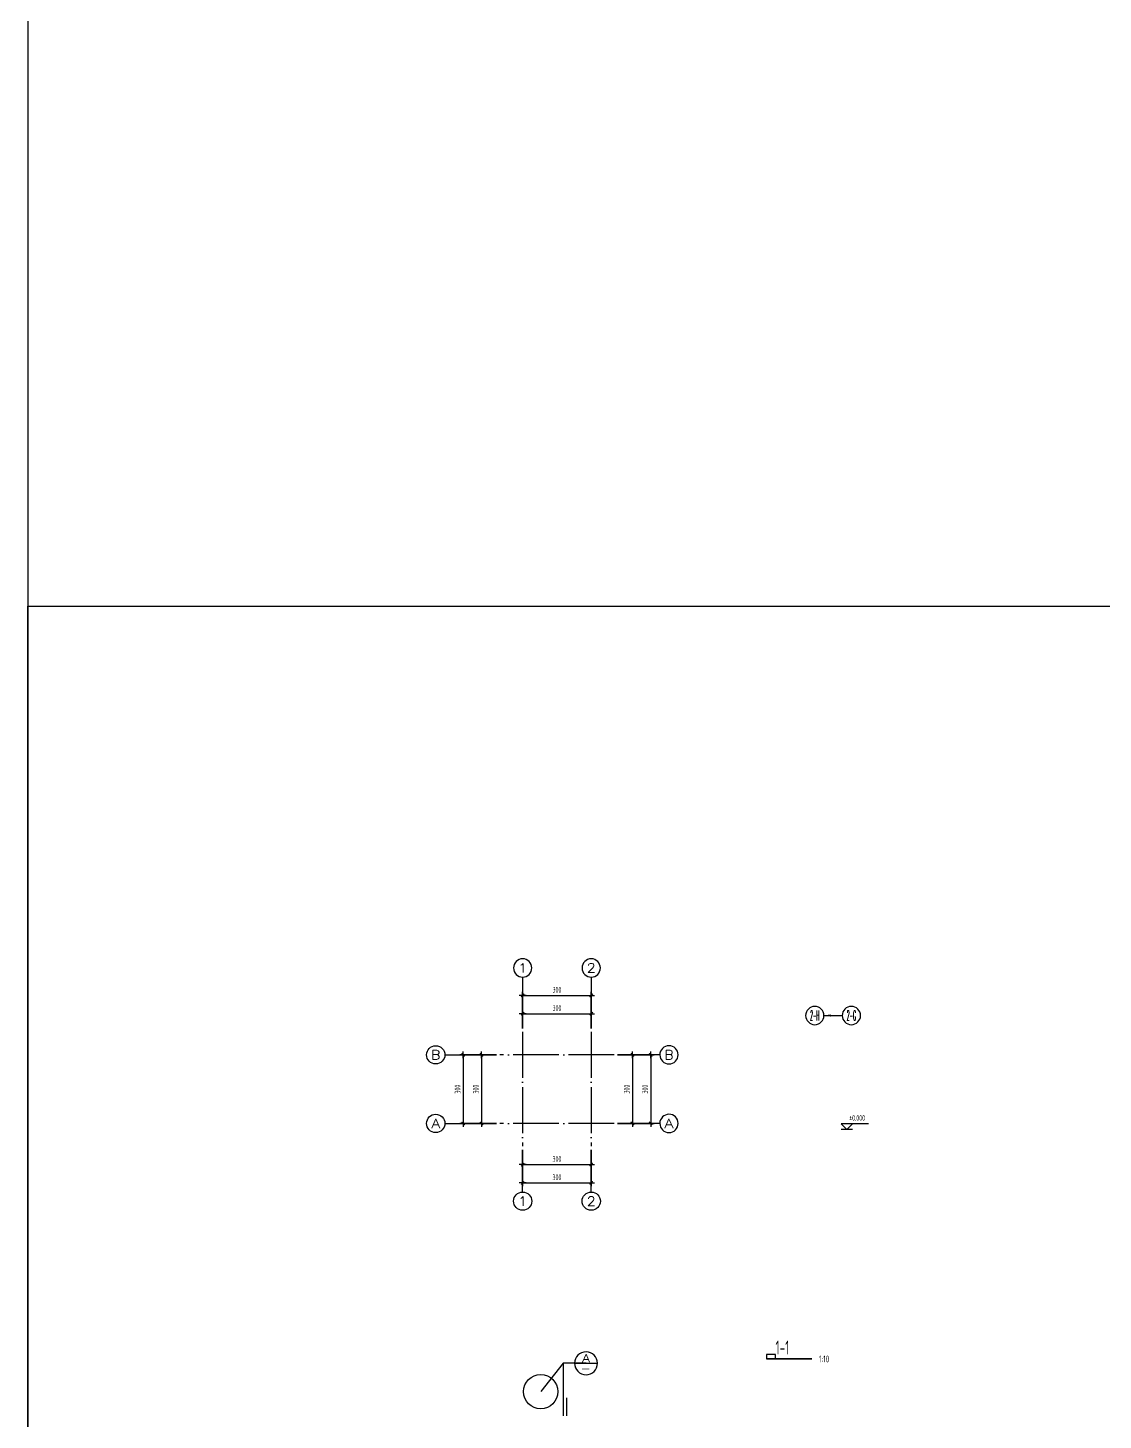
# Model space of a CAD drawing. Extents: x -469675 to 2400000, y -476501 to 2085364.
# Drawn here: x 0 to 4703, y -306469 to -300380 of the extents above; entities that cross this region are included whole.
import ezdxf
from ezdxf.enums import TextEntityAlignment as Align

# ---------------------------------------------------------------- set-up
doc = ezdxf.new("R2010")
doc.units = 0
doc.header["$LTSCALE"] = 1000
doc.header["$MEASUREMENT"] = 0
doc.linetypes.add('DOTE', pattern=[2.42, 2, -0.2, 0.02, -0.2])
doc.layers.get('0').update_dxf_attribs({"linetype": 'CONTINUOUS', "lineweight": 20})
doc.layers.get('Defpoints').update_dxf_attribs({"linetype": 'CONTINUOUS'})
for name, color, linetype in [('C-AXIS_DIM', 3, 'CONTINUOUS'), ('C-DETAIL_AXIS', 1, 'DOTE'), ('C-DETAIL_DIM', 3, 'CONTINUOUS'), ('C-DETAIL_TEXT', 4, 'CONTINUOUS'), ('C-LAYER1', 3, 'CONTINUOUS'), ('C-PLAN_SECMK', 4, 'CONTINUOUS'), ('C-PLAN_TEXT', 3, 'CONTINUOUS')]:
    doc.layers.add(name, color=color, linetype=linetype)
doc.layers.add('C-注释', color=30, linetype='CONTINUOUS', plot=False)
doc.styles.add('COMPLEX', font='complex.shx', dxfattribs={"bigfont": 'gbhzfs.shx'})
doc.styles.add('DIM_FONT', font='gbxwxt.shx', dxfattribs={"width": 0.7, "bigfont": 'gbhzfs.shx'})
doc.styles.add('GBSTYLE', font='gbxwxt.shx', dxfattribs={"width": 0.7, "bigfont": 'gbhzfs.shx'})
doc.dimstyles.new('LEADER10', dxfattribs={"dimscale": 0.1, "dimtxt": 280, "dimasz": 300, "dimexe": 150, "dimexo": 150, "dimgap": 120, "dimtad": 1, "dimdec": 0, "dimzin": 0, "dimdsep": 46, "dimtxsty": 'DIM_FONT', "dimcen": 0.09, "dimclrd": 3, "dimclre": 3, "dimclrt": 7, "dimazin": 0, "dimtfac": 1, "dimtdec": 0, "dimtix": 1, "dimtmove": 2, "dimatfit": 3, "dimfxl": 0, "dimtolj": 1, "dimtzin": 0, "dimarcsym": 0})
doc.dimstyles.new('XB DIMN10', dxfattribs={"dimscale": 0.1, "dimtxt": 250, "dimasz": 1, "dimexe": 150, "dimexo": 150, "dimgap": 120, "dimtad": 1, "dimdec": 0, "dimzin": 0, "dimdsep": 46, "dimtxsty": 'DIM_FONT', "dimblk": '_dimx', "dimcen": 0.09, "dimclrd": 3, "dimclre": 3, "dimclrt": 7, "dimazin": 0, "dimtfac": 1, "dimtdec": 0, "dimtix": 1, "dimtmove": 2, "dimatfit": 3, "dimldrblk": '_dimx', "dimfxl": 0, "dimtolj": 1, "dimtzin": 0, "dimarcsym": 0})

# ---------------------------------------------------------------- blocks, each defined once
blk = doc.blocks.new('_AXISO')
blk.add_circle((0, 0), 0.5)
at = {"style": 'COMPLEX', "width": 1.041667}
blk.add_attdef('A', text='', height=0.56, dxfattribs=at).set_placement((-0.25, -0.28), (0.25, -0.28), align=Align.FIT)
blk = doc.blocks.new('节点引出号')
at = {"layer": 'C-PLAN_SECMK'}
blk.add_line((-500, 0), (500, 0), dxfattribs=at)
at = {"layer": 'C-PLAN_SECMK', "extrusion": (0, 0, -1)}
blk.add_ellipse((0, 0), major_axis=(2, 500), ratio=1, start_param=1.569405, end_param=7.85259, dxfattribs=at)
at = {"layer": 'C-DETAIL_TEXT', "style": 'COMPLEX', "width": 0.344173}
blk.add_attdef('节点号', text='', height=350, rotation=360, dxfattribs=at).set_placement((-175, 50), (175, 50), align=Align.FIT)
at = {"layer": 'C-DETAIL_TEXT', "style": 'GBSTYLE', "width": 1.622727}
blk.add_attdef('-', text='', height=250, dxfattribs=at).set_placement((-225, -350), (200, -350), align=Align.FIT)
blk = doc.blocks.new('BG_symbol')
at = {"layer": 'C-LAYER1', "ltscale": 100}
for p, q in [((250, 0), (0, 250)), ((1200, 250), (0, 250)), ((500, 0), (0, 0)), ((500, 250), (250, 0))]:
    blk.add_line(p, q, dxfattribs=at)
blk = doc.blocks.new('BG')
at = {"layer": 'C-PLAN_TEXT'}
blk.add_blockref('BG_symbol', (0, 0), dxfattribs=at)
at = {"layer": 'C-PLAN_TEXT', "style": 'GBSTYLE', "width": 0.7}
blk.add_attdef('标高', text='', height=250, dxfattribs=at).set_placement((700, 500), align=Align.MIDDLE)
blk = doc.blocks.new('_dimx')
blk.add_line((-150, 0), (150, 0))
at = {"const_width": 50}
blk.add_lwpolyline([(-70, -70), (70, 70)], dxfattribs=at)
blk = doc.blocks.new('*D383')
at = {"layer": 'C-DETAIL_DIM', "color": 3, "lineweight": -2, "ltscale": 0.1, "transparency": 16777216}
for p, q in [((2579.2, -304871.5), (2659.2, -304871.5)), ((2644.2, -304871.6), (2644.2, -305171.4)), ((2579.2, -305171.5), (2659.2, -305171.5))]:
    blk.add_line(p, q, dxfattribs=at)
at = {"layer": 'Defpoints', "color": 0, "ltscale": 0.1, "transparency": 16777216}
for p in [(2564.2, -304871.5), (2564.2, -305171.5), (2644.2, -305171.5)]:
    blk.add_point(p, dxfattribs=at)
at = {"layer": 'C-DETAIL_DIM', "color": 3, "lineweight": -2, "ltscale": 0.1, "transparency": 16777216, "xscale": 0.1, "yscale": 0.1, "zscale": 0.1}
for p, rotation in [((2644.2, -304871.5), 90), ((2644.2, -305171.5), 270)]:
    blk.add_blockref('_dimx', p, dxfattribs=dict(at, rotation=rotation))
at = {"layer": 'C-DETAIL_DIM', "color": 7, "ltscale": 0.1, "transparency": 16777216, "insert": (2619.7, -305021.5), "char_height": 25, "attachment_point": 5, "rotation": 90, "style": 'DIM_FONT'}
blk.add_mtext('\\A1;300', dxfattribs=at)
blk = doc.blocks.new('*D384')
at = {"layer": 'C-DETAIL_DIM', "color": 3, "lineweight": -2, "ltscale": 0.1, "transparency": 16777216}
for p, q in [((2659.2, -304871.5), (2739.2, -304871.5)), ((2724.2, -304871.6), (2724.2, -305171.4)), ((2659.2, -305171.5), (2739.2, -305171.5))]:
    blk.add_line(p, q, dxfattribs=at)
at = {"layer": 'Defpoints', "color": 0, "ltscale": 0.1, "transparency": 16777216}
for p in [(2644.2, -304871.5), (2644.2, -305171.5), (2724.2, -305171.5)]:
    blk.add_point(p, dxfattribs=at)
at = {"layer": 'C-DETAIL_DIM', "color": 3, "lineweight": -2, "ltscale": 0.1, "transparency": 16777216, "xscale": 0.1, "yscale": 0.1, "zscale": 0.1}
for p, rotation in [((2724.2, -304871.5), 90), ((2724.2, -305171.5), 270)]:
    blk.add_blockref('_dimx', p, dxfattribs=dict(at, rotation=rotation))
at = {"layer": 'C-DETAIL_DIM', "color": 7, "ltscale": 0.1, "transparency": 16777216, "insert": (2699.7, -305021.5), "char_height": 25, "attachment_point": 5, "rotation": 90, "style": 'DIM_FONT'}
blk.add_mtext('\\A1;300', dxfattribs=at)
blk = doc.blocks.new('*D385')
at = {"layer": 'C-DETAIL_DIM', "color": 3, "lineweight": -2, "ltscale": 0.1, "transparency": 16777216}
for p, q in [((2164.2, -304756.5), (2164.2, -304676.5)), ((2164.3, -304691.5), (2464.1, -304691.5)), ((2464.2, -304756.5), (2464.2, -304676.5))]:
    blk.add_line(p, q, dxfattribs=at)
at = {"layer": 'Defpoints', "color": 0, "ltscale": 0.1, "transparency": 16777216}
for p in [(2464.2, -304691.5), (2164.2, -304771.5), (2464.2, -304771.5)]:
    blk.add_point(p, dxfattribs=at)
at = {"layer": 'C-DETAIL_DIM', "color": 3, "lineweight": -2, "ltscale": 0.1, "transparency": 16777216, "xscale": 0.1, "yscale": 0.1, "zscale": 0.1, "rotation": 180}
blk.add_blockref('_dimx', (2164.2, -304691.5), dxfattribs=at)
at = {"layer": 'C-DETAIL_DIM', "color": 3, "lineweight": -2, "ltscale": 0.1, "transparency": 16777216, "xscale": 0.1, "yscale": 0.1, "zscale": 0.1}
blk.add_blockref('_dimx', (2464.2, -304691.5), dxfattribs=at)
at = {"layer": 'C-DETAIL_DIM', "color": 7, "ltscale": 0.1, "transparency": 16777216, "insert": (2314.2, -304667), "char_height": 25, "attachment_point": 5, "style": 'DIM_FONT'}
blk.add_mtext('\\A1;300', dxfattribs=at)
blk = doc.blocks.new('*D386')
at = {"layer": 'C-DETAIL_DIM', "color": 3, "lineweight": -2, "ltscale": 0.1, "transparency": 16777216}
for p, q in [((2164.2, -304676.5), (2164.2, -304596.5)), ((2164.3, -304611.5), (2464.1, -304611.5)), ((2464.2, -304676.5), (2464.2, -304596.5))]:
    blk.add_line(p, q, dxfattribs=at)
at = {"layer": 'Defpoints', "color": 0, "ltscale": 0.1, "transparency": 16777216}
for p in [(2464.2, -304611.5), (2164.2, -304691.5), (2464.2, -304691.5)]:
    blk.add_point(p, dxfattribs=at)
at = {"layer": 'C-DETAIL_DIM', "color": 3, "lineweight": -2, "ltscale": 0.1, "transparency": 16777216, "xscale": 0.1, "yscale": 0.1, "zscale": 0.1, "rotation": 180}
blk.add_blockref('_dimx', (2164.2, -304611.5), dxfattribs=at)
at = {"layer": 'C-DETAIL_DIM', "color": 3, "lineweight": -2, "ltscale": 0.1, "transparency": 16777216, "xscale": 0.1, "yscale": 0.1, "zscale": 0.1}
blk.add_blockref('_dimx', (2464.2, -304611.5), dxfattribs=at)
at = {"layer": 'C-DETAIL_DIM', "color": 7, "ltscale": 0.1, "transparency": 16777216, "insert": (2314.2, -304587), "char_height": 25, "attachment_point": 5, "style": 'DIM_FONT'}
blk.add_mtext('\\A1;300', dxfattribs=at)
blk = doc.blocks.new('轴号')
at = {"layer": 'C-AXIS_DIM', "extrusion": (0, 0, -1)}
blk.add_ellipse((0, 0), major_axis=(-1, 400), ratio=1, start_param=1.574827287593684, end_param=7.858012594773271, dxfattribs=at)
at = {"layer": 'C-AXIS_DIM', "style": 'COMPLEX', "width": 1.166667}
blk.add_attdef('A', text='', height=400, dxfattribs=at).set_placement((-200, -200), (200, -200), align=Align.FIT)
blk = doc.blocks.new('*D387')
at = {"layer": 'C-DETAIL_DIM', "color": 3, "lineweight": -2, "ltscale": 0.1, "transparency": 16777216}
for p, q in [((2164.2, -305286.5), (2164.2, -305366.5)), ((2464.2, -305286.5), (2464.2, -305366.5)), ((2164.3, -305351.5), (2464.1, -305351.5))]:
    blk.add_line(p, q, dxfattribs=at)
at = {"layer": 'Defpoints', "color": 0, "ltscale": 0.1, "transparency": 16777216}
for p in [(2164.2, -305271.5), (2464.2, -305271.5), (2464.2, -305351.5)]:
    blk.add_point(p, dxfattribs=at)
at = {"layer": 'C-DETAIL_DIM', "color": 3, "lineweight": -2, "ltscale": 0.1, "transparency": 16777216, "xscale": 0.1, "yscale": 0.1, "zscale": 0.1, "rotation": 180}
blk.add_blockref('_dimx', (2164.2, -305351.5), dxfattribs=at)
at = {"layer": 'C-DETAIL_DIM', "color": 3, "lineweight": -2, "ltscale": 0.1, "transparency": 16777216, "xscale": 0.1, "yscale": 0.1, "zscale": 0.1}
blk.add_blockref('_dimx', (2464.2, -305351.5), dxfattribs=at)
at = {"layer": 'C-DETAIL_DIM', "color": 7, "ltscale": 0.1, "transparency": 16777216, "insert": (2314.2, -305327), "char_height": 25, "attachment_point": 5, "style": 'DIM_FONT'}
blk.add_mtext('\\A1;300', dxfattribs=at)
blk = doc.blocks.new('*D388')
at = {"layer": 'C-DETAIL_DIM', "color": 3, "lineweight": -2, "ltscale": 0.1, "transparency": 16777216}
for p, q in [((2164.2, -305366.5), (2164.2, -305446.5)), ((2464.2, -305366.5), (2464.2, -305446.5)), ((2164.3, -305431.5), (2464.1, -305431.5))]:
    blk.add_line(p, q, dxfattribs=at)
at = {"layer": 'Defpoints', "color": 0, "ltscale": 0.1, "transparency": 16777216}
for p in [(2164.2, -305351.5), (2464.2, -305351.5), (2464.2, -305431.5)]:
    blk.add_point(p, dxfattribs=at)
at = {"layer": 'C-DETAIL_DIM', "color": 3, "lineweight": -2, "ltscale": 0.1, "transparency": 16777216, "xscale": 0.1, "yscale": 0.1, "zscale": 0.1, "rotation": 180}
blk.add_blockref('_dimx', (2164.2, -305431.5), dxfattribs=at)
at = {"layer": 'C-DETAIL_DIM', "color": 3, "lineweight": -2, "ltscale": 0.1, "transparency": 16777216, "xscale": 0.1, "yscale": 0.1, "zscale": 0.1}
blk.add_blockref('_dimx', (2464.2, -305431.5), dxfattribs=at)
at = {"layer": 'C-DETAIL_DIM', "color": 7, "ltscale": 0.1, "transparency": 16777216, "insert": (2314.2, -305407), "char_height": 25, "attachment_point": 5, "style": 'DIM_FONT'}
blk.add_mtext('\\A1;300', dxfattribs=at)
blk = doc.blocks.new('*D389')
at = {"layer": 'C-DETAIL_DIM', "color": 3, "lineweight": -2, "ltscale": 0.1, "transparency": 16777216}
for p, q in [((2049.2, -304871.5), (1969.2, -304871.5)), ((1984.2, -304871.6), (1984.2, -305171.4)), ((2049.2, -305171.5), (1969.2, -305171.5))]:
    blk.add_line(p, q, dxfattribs=at)
at = {"layer": 'Defpoints', "color": 0, "ltscale": 0.1, "transparency": 16777216}
for p in [(2064.2, -304871.5), (1984.2, -305171.5), (2064.2, -305171.5)]:
    blk.add_point(p, dxfattribs=at)
at = {"layer": 'C-DETAIL_DIM', "color": 3, "lineweight": -2, "ltscale": 0.1, "transparency": 16777216, "xscale": 0.1, "yscale": 0.1, "zscale": 0.1}
for p, rotation in [((1984.2, -304871.5), 90), ((1984.2, -305171.5), 270)]:
    blk.add_blockref('_dimx', p, dxfattribs=dict(at, rotation=rotation))
at = {"layer": 'C-DETAIL_DIM', "color": 7, "ltscale": 0.1, "transparency": 16777216, "insert": (1959.7, -305021.5), "char_height": 25, "attachment_point": 5, "rotation": 90, "style": 'DIM_FONT'}
blk.add_mtext('\\A1;300', dxfattribs=at)
blk = doc.blocks.new('*D390')
at = {"layer": 'C-DETAIL_DIM', "color": 3, "lineweight": -2, "ltscale": 0.1, "transparency": 16777216}
for p, q in [((1969.2, -304871.5), (1889.2, -304871.5)), ((1904.2, -304871.6), (1904.2, -305171.4)), ((1969.2, -305171.5), (1889.2, -305171.5))]:
    blk.add_line(p, q, dxfattribs=at)
at = {"layer": 'Defpoints', "color": 0, "ltscale": 0.1, "transparency": 16777216}
for p in [(1984.2, -304871.5), (1904.2, -305171.5), (1984.2, -305171.5)]:
    blk.add_point(p, dxfattribs=at)
at = {"layer": 'C-DETAIL_DIM', "color": 3, "lineweight": -2, "ltscale": 0.1, "transparency": 16777216, "xscale": 0.1, "yscale": 0.1, "zscale": 0.1}
for p, rotation in [((1904.2, -304871.5), 90), ((1904.2, -305171.5), 270)]:
    blk.add_blockref('_dimx', p, dxfattribs=dict(at, rotation=rotation))
at = {"layer": 'C-DETAIL_DIM', "color": 7, "ltscale": 0.1, "transparency": 16777216, "insert": (1879.7, -305021.5), "char_height": 25, "attachment_point": 5, "rotation": 90, "style": 'DIM_FONT'}
blk.add_mtext('\\A1;300', dxfattribs=at)

msp = doc.modelspace()

# ---------------------------------------------------------------- linework, layer by layer
at = {"layer": 'C-AXIS_DIM', "ltscale": 0.1}
for p, q in [((2164.1826, -304531.5408), (2164.1826, -304756.5408)), ((2464.1826, -304531.5408), (2464.1826, -304756.5408)), ((1824.1826, -304871.5408), (2049.1826, -304871.5408)), ((2764.1826, -304871.5408), (2579.1826, -304871.5408)), ((1824.1826, -305171.5408), (2049.1826, -305171.5408)), ((2764.1826, -305171.5408), (2579.1826, -305171.5408)), ((2164.1826, -305471.5408), (2164.1826, -305286.5408)), ((2464.1826, -305471.5408), (2464.1826, -305286.5408))]:
    msp.add_line(p, q, dxfattribs=at)
at = {"layer": 'C-DETAIL_AXIS', "ltscale": 0.1}
for p, q in [((2164.1826, -304771.5408), (2164.1826, -305271.5408)), ((2464.1826, -304771.5408), (2464.1826, -305271.5408)), ((2564.1826, -304871.5408), (2064.1826, -304871.5408)), ((2564.1826, -305171.5408), (2064.1826, -305171.5408))]:
    msp.add_line(p, q, dxfattribs=at)
at = {"layer": 'C-DETAIL_TEXT', "color": 3, "ltscale": 0.1, "const_width": 7, "flags": 128}
msp.add_lwpolyline([(3430.2639, -306201.6788), (3230.2639, -306201.6788)], dxfattribs=at)
at = {"layer": 'C-PLAN_SECMK', "ltscale": 0.1}
for p, q in [((2341.4762, -306220.444), (2243.4962, -306344.5319)), ((2441.4762, -306220.444), (2341.4762, -306220.444)), ((2341.4762, -306220.444), (2341.4762, -306450.5823))]:
    msp.add_line(p, q, dxfattribs=at)
at = {"layer": 'C-PLAN_SECMK', "ltscale": 0.1, "const_width": 5, "flags": 128}
msp.add_lwpolyline([(2356.4762, -306450.5823), (2356.4762, -306370.5823)], dxfattribs=at)
at = {"layer": 'C-PLAN_SECMK', "ltscale": 0.1}
msp.add_circle((2243.4962, -306344.5319), 75, dxfattribs=at)
at = {"layer": 'C-注释'}
msp.add_line((0, 0), (0, -476500.8912), dxfattribs=at)
for points in [[(0, -302909.1929), (24515.1148, -302909.1929), (24515.1148, -309979.4668), (0, -309979.4668)], [(3270.2639, -306181.6788), (3230.2639, -306181.6788), (3230.2639, -306201.6788), (3270.2639, -306201.6788)]]:
    msp.add_lwpolyline(points, close=True, dxfattribs=at)

# ---------------------------------------------------------------- block references
at = {"layer": 'C-AXIS_DIM'}
ref = msp.add_blockref('轴号', (2164.1826, -304491.5408), dxfattribs=dict(at, xscale=0.09999999962747097, yscale=0.09999999962747097, zscale=0.09999999962747097))
ref.add_attrib('A', '1', dxfattribs={"height": 40, "style": 'COMPLEX', "width": 2.333333}).set_placement((2144.1826, -304511.5408), (2184.1826, -304511.5408), align=Align.FIT)
ref = msp.add_blockref('轴号', (2464.1826, -304491.5408), dxfattribs=dict(at, xscale=0.09999999962747097, yscale=0.09999999962747097, zscale=0.09999999962747097))
ref.add_attrib('A', '2', dxfattribs={"height": 40, "style": 'COMPLEX', "width": 1.5}).set_placement((2444.1826, -304511.5408), (2484.1826, -304511.5408), align=Align.FIT)
at = {"layer": 'C-AXIS_DIM', "ltscale": 150}
ref = msp.add_blockref('_AXISO', (3442.109, -304699.5796), dxfattribs=dict(at, xscale=-79.9999999996305, yscale=80.00000000046566, zscale=80, rotation=179.8908609193834))
ref.add_attrib('A', '2-H', dxfattribs={"height": 44.8, "rotation": 359.89086091, "style": 'COMPLEX', "width": 0.284091}).set_placement((3422.0664, -304721.9415), (3462.0663, -304722.0177), align=Align.FIT)
ref = msp.add_blockref('_AXISO', (3602.109, -304699.5796), dxfattribs=dict(at, xscale=-79.9999999996305, yscale=80.00000000046566, zscale=80, rotation=179.8908609193834))
ref.add_attrib('A', '2-G', dxfattribs={"height": 44.8, "rotation": 359.89086091, "style": 'COMPLEX', "width": 0.292969}).set_placement((3582.0664, -304721.9415), (3622.0663, -304722.0177), align=Align.FIT)
at = {"layer": 'C-AXIS_DIM'}
ref = msp.add_blockref('轴号', (1784.1826, -304871.5408), dxfattribs=dict(at, xscale=-0.09999999962747097, yscale=0.1000000000931323, zscale=0.1))
ref.add_attrib('A', 'B', dxfattribs={"height": 40, "style": 'COMPLEX', "width": 1.235294}).set_placement((1764.1826, -304891.5408), (1804.1826, -304891.5408), align=Align.FIT)
ref = msp.add_blockref('轴号', (2804.1826, -304871.5408), dxfattribs=dict(at, xscale=0.09999999962747097, yscale=0.09999999962747097, zscale=0.09999999962747097))
ref.add_attrib('A', 'B', dxfattribs={"height": 40, "style": 'COMPLEX', "width": 1.235294}).set_placement((2784.1826, -304891.5408), (2824.1826, -304891.5408), align=Align.FIT)
ref = msp.add_blockref('轴号', (1784.1826, -305171.5408), dxfattribs=dict(at, xscale=-0.09999999962747097, yscale=0.1000000000931323, zscale=0.1))
ref.add_attrib('A', 'A', dxfattribs={"height": 40, "style": 'COMPLEX', "width": 1.166667}).set_placement((1764.1826, -305191.5408), (1804.1826, -305191.5408), align=Align.FIT)
at = {"layer": 'C-AXIS_DIM', "xscale": 0.09999999962747097, "yscale": 0.09999999962747097, "zscale": 0.09999999962747097}
msp.add_blockref('轴号', (2804.1826, -305171.5408), dxfattribs=at).add_auto_attribs({'A': 'A'})
at = {"layer": 'C-AXIS_DIM'}
ref = msp.add_blockref('轴号', (2164.1826, -305511.5408), dxfattribs=dict(at, xscale=-0.09999999962747097, yscale=0.1000000000931323, zscale=0.1, rotation=180))
ref.add_attrib('A', '1', dxfattribs={"height": 40, "style": 'COMPLEX', "width": 2.333333}).set_placement((2144.1826, -305531.5408), (2184.1826, -305531.5408), align=Align.FIT)
ref = msp.add_blockref('轴号', (2464.1826, -305511.5408), dxfattribs=dict(at, xscale=-0.09999999962747097, yscale=0.1000000000931323, zscale=0.1, rotation=180))
ref.add_attrib('A', '2', dxfattribs={"height": 40, "style": 'COMPLEX', "width": 1.5}).set_placement((2444.1826, -305531.5408), (2484.1826, -305531.5408), align=Align.FIT)
at = {"layer": 'C-LAYER1'}
ref = msp.add_blockref('BG', (3557.225, -305197.5995), dxfattribs=dict(at, xscale=0.09999999962747097, yscale=0.09999999962747097, zscale=0.09999999962747097))
ref.add_attrib('标高', '%%p0.000', dxfattribs={"height": 25, "style": 'GBSTYLE', "width": 0.7}).set_placement((3627.225, -305147.5995), align=Align.MIDDLE)
at = {"layer": 'C-PLAN_SECMK'}
ref = msp.add_blockref('节点引出号', (2441.4762, -306220.444), dxfattribs=dict(at, xscale=0.09999999962747097, yscale=0.09999999962747097, zscale=0.09999999962747097))
ref.add_attrib('节点号', 'A', dxfattribs={"height": 35, "style": 'COMPLEX', "width": 1.166667}).set_placement((2423.9762, -306215.444), (2458.9762, -306215.444), align=Align.FIT)
ref.add_attrib('-', '-', dxfattribs={"height": 25, "style": 'GBSTYLE', "width": 1.622727}).set_placement((2418.9762, -306255.444), (2461.4762, -306255.444), align=Align.FIT)

# ---------------------------------------------------------------- texts
at = {"layer": 'C-DETAIL_TEXT', "color": 30, "ltscale": 0.1, "style": 'GBSTYLE', "width": 0.7}
msp.add_text('1-1', height=60, rotation=0.00000003, dxfattribs=at).set_placement((3270.2639, -306181.6788))
at = {"layer": 'C-DETAIL_TEXT', "color": 3, "ltscale": 0.1, "style": 'GBSTYLE', "width": 0.7}
msp.add_text('1:10', height=30, rotation=359.99999987, dxfattribs=at).set_placement((3460.2639, -306216.6788))

# ---------------------------------------------------------------- dimensions: what is measured, and where the dimension line sits
at = {"layer": 'C-DETAIL_DIM', "ltscale": 0.1}
for base, p1, p2, angle, picture, middle in [((2464.1826, -304611.5408), (2164.1826, -304691.5408), (2464.1826, -304691.5408), 180, '*D386', (2314.1826, -304587.0408)), ((2464.1826, -304691.5408), (2164.1826, -304771.5408), (2464.1826, -304771.5408), 180, '*D385', (2314.1826, -304667.0408)), ((1904.1826, -305171.5408), (1984.1826, -304871.5408), (1984.1826, -305171.5408), 90, '*D390', (1879.6826, -305021.5408)), ((1984.1826, -305171.5408), (2064.1826, -304871.5408), (2064.1826, -305171.5408), 90, '*D389', (1959.6826, -305021.5408)), ((2644.1826, -305171.5408), (2564.1826, -304871.5408), (2564.1826, -305171.5408), 90, '*D383', (2619.6826, -305021.5408)), ((2724.1826, -305171.5408), (2644.1826, -304871.5408), (2644.1826, -305171.5408), 90, '*D384', (2699.6826, -305021.5408)), ((2464.1826, -305351.5408), (2164.1826, -305271.5408), (2464.1826, -305271.5408), 180, '*D387', (2314.1826, -305327.0408)), ((2464.1826, -305431.5408), (2164.1826, -305351.5408), (2464.1826, -305351.5408), 180, '*D388', (2314.1826, -305407.0408))]:
    dim = msp.add_linear_dim(base=base, p1=p1, p2=p2, angle=angle, dimstyle='XB DIMN10', dxfattribs=at)
    dim.commit()
    dim.dimension.update_dxf_attribs({"geometry": picture, "text_midpoint": middle})

# ---------------------------------------------------------------- leaders
at = {"layer": 'C-AXIS_DIM', "ltscale": 0.1}
msp.add_leader([(3482.109, -304699.5796), (3562.109, -304699.5796)], dimstyle='LEADER10', dxfattribs=at)

doc.saveas('drawing.dxf')
